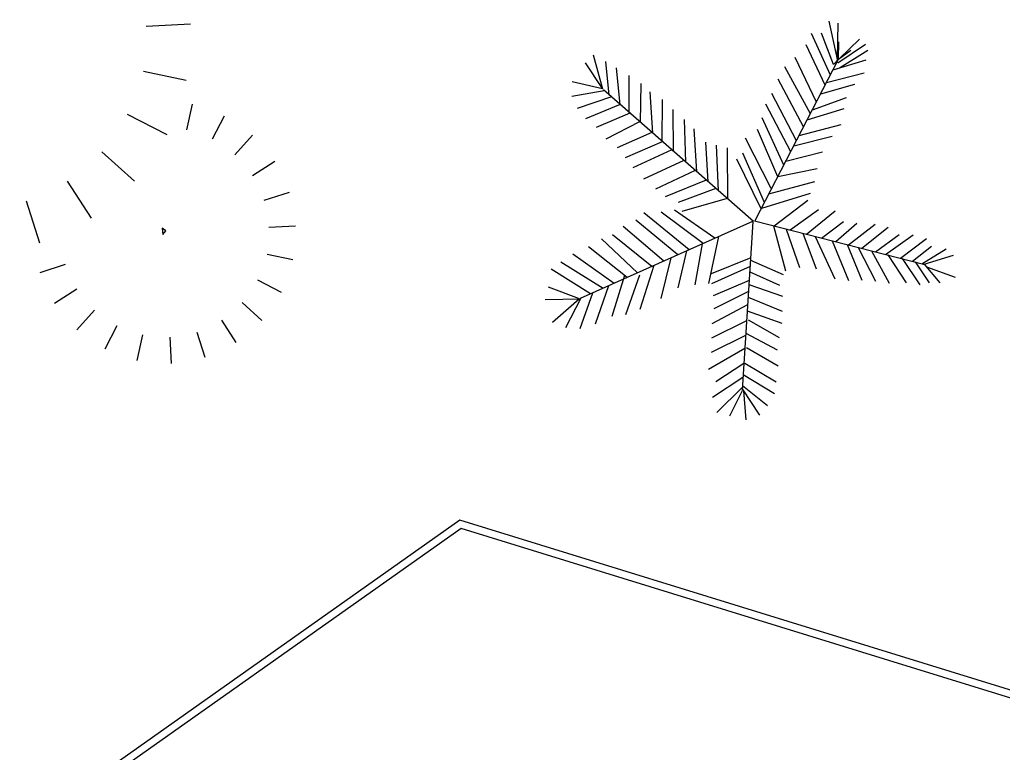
# Model space of a CAD drawing. Header units: millimetres. Extents: x 185 to 501, y 106 to 528.
# Drawn here: x 340.59 to 353.85, y 306.45 to 316.33 of the extents above; entities that cross this region are included whole.
import ezdxf

# ---------------------------------------------------------------- set-up
doc = ezdxf.new("R2010")
doc.units = ezdxf.units.MM
doc.layers.add('arboles', color=84, linetype='Continuous')
doc.layers.add('cerca', color=50, linetype='Continuous')
doc.styles.add('ATTR', font='romans.shx', dxfattribs={"width": 0.8, "height": 0.7})

# ---------------------------------------------------------------- blocks, each defined once
blk = doc.blocks.new('CLUMP1')
for p, q in [((885.4, 2257.375), (837.825, 2434.925)), ((1070.75, 2465.6), (1070.75, 2285.6)), ((1256.1, 2257.375), (1303.7, 2434.925)), ((711.55, 2187.775), (620.75, 2345.025)), ((1429.95, 2187.775), (1520.75, 2345.025)), ((562.975, 2073.4), (434.35, 2202)), ((1578.55, 2073.4), (1707.15, 2202)), ((448.45, 1924.875), (291.325, 2015.6)), ((1693.05, 1924.875), (1850.175, 2015.6)), ((374.4, 1752.2), (201.425, 1798.55)), ((1767.1, 1752.2), (1940.075, 1798.55)), ((170.75, 1565.6), (350.75, 1565.6)), ((1970.75, 1565.6), (1790.75, 1565.6)), ((20.75, 1490.6), (20.75, 1190.6)), ((-288.2, 1143.575), (-367.475, 1439.5)), ((329.7, 1143.575), (408.975, 1439.5)), ((1767.1, 1379.025), (1940.075, 1332.675)), ((-577.925, 1027.55), (-729.25, 1289.65)), ((619.425, 1027.55), (770.75, 1289.65)), ((-2476.4, 912.975), (-2539.825, 1149.725)), ((-2229.25, 1190.6), (-2229.25, 950.6)), ((-1982.1, 912.975), (-1918.65, 1149.725)), ((1693.05, 1206.325), (1850.175, 1115.6)), ((-2708.2, 820.15), (-2829.25, 1029.825)), ((-1750.3, 820.15), (-1629.25, 1029.825)), ((-825.575, 836.925), (-1039.9, 1051.275)), ((867.075, 836.925), (1081.4, 1051.275)), ((1578.55, 1057.825), (1707.15, 929.2)), ((1429.95, 943.45), (1520.75, 786.175)), ((-2906.3, 667.65), (-3077.775, 839.125)), ((-1552.2, 667.65), (-1380.725, 839.125)), ((-1016.4, 589.4), (-1278.3, 740.6)), ((1057.9, 589.4), (1319.8, 740.6)), ((-3058.975, 469.65), (-3268.475, 590.6)), ((-1139.825, 301.575), (-1428.125, 378.825)), ((1181.325, 301.575), (1469.625, 378.825)), ((-3157.725, 239.375), (-3388.35, 301.175)), ((-3429.25, -9.4), (-3189.25, -9.4)), ((-1479.25, -9.4), (-1179.25, -9.4)), ((1520.75, -9.4), (1220.75, -9.4)), ((-3157.725, -258.175), (-3388.35, -319.975)), ((-1139.825, -320.375), (-1428.125, -397.625)), ((1181.325, -320.375), (1469.625, -397.625)), ((-3058.975, -488.45), (-3268.475, -609.4)), ((-1016.4, -608.2), (-1278.3, -759.4)), ((1057.9, -608.2), (1319.8, -759.4)), ((-2906.3, -686.45), (-3077.775, -857.925)), ((-1552.2, -686.45), (-1380.725, -857.925)), ((-2708.2, -838.95), (-2829.25, -1048.625)), ((-1750.3, -838.95), (-1629.25, -1048.625)), ((-825.575, -855.725), (-1039.9, -1070.05)), ((867.075, -855.725), (1081.4, -1070.05)), ((-2476.4, -931.775), (-2539.825, -1168.5)), ((-1982.1, -931.775), (-1918.65, -1168.5)), ((-2229.25, -1209.4), (-2229.25, -969.4)), ((-577.925, -1046.35), (-729.25, -1308.425)), ((619.425, -1046.35), (770.75, -1308.425)), ((-288.2, -1162.375), (-367.475, -1458.275)), ((20.75, -1509.4), (20.75, -1209.4)), ((329.7, -1162.375), (408.975, -1458.275))]:
    blk.add_line(p, q)
for points in [[(1058.3, 1571.25), (1046.85, 1541.9), (1086.9, 1556.575)], [(0, 0), (-19.075, -48.9), (47.675, -24.45)], [(-2245.85, -1.875), (-2261.1, -41), (-2207.725, -21.425)]]:
    blk.add_lwpolyline(points, close=True)
at = {"style": 'ATTR', "width": 0.8, "flags": 9}
blk.add_attdef('ESTCODE', (0, 0), '', height=108, dxfattribs=at)

msp = doc.modelspace()

# ---------------------------------------------------------------- linework, layer by layer
at = {"layer": 'arboles', "linetype": 'Continuous'}
for p, q in [((351.615, 315.781), (351.499, 316.315)), ((351.609, 315.811), (351.617, 316.289)), ((351.514, 315.586), (351.258, 316.15)), ((351.554, 315.729), (351.395, 316.153)), ((351.445, 315.452), (351.189, 315.997)), ((351.613, 315.752), (351.989, 316.005)), ((351.625, 315.801), (351.626, 316.034)), ((351.632, 315.806), (351.906, 316.07)), ((348.445, 315.397), (348.322, 315.858)), ((351.326, 315.222), (351.04, 315.823)), ((351.625, 315.801), (351.79, 315.924)), ((351.636, 315.685), (352.019, 315.922)), ((348.442, 315.408), (348.212, 315.751)), ((348.533, 315.319), (348.486, 315.772)), ((350.502, 313.631), (351.625, 315.801)), ((351.246, 315.068), (350.901, 315.697)), ((351.553, 315.66), (351.996, 315.793)), ((351.625, 315.801), (351.554, 315.729)), ((348.682, 315.188), (348.631, 315.684)), ((348.803, 315.083), (348.802, 315.583)), ((351.463, 315.487), (351.969, 315.617)), ((348.443, 315.403), (348.032, 315.495)), ((348.954, 314.95), (348.965, 315.475)), ((351.153, 314.889), (350.81, 315.531)), ((351.384, 315.334), (351.843, 315.465)), ((348.467, 315.378), (348.028, 315.3)), ((348.562, 315.294), (348.101, 315.138)), ((350.477, 313.614), (348.455, 315.388)), ((349.12, 314.805), (349.084, 315.363)), ((351.057, 314.702), (350.726, 315.34)), ((348.68, 315.191), (348.212, 315)), ((349.248, 314.692), (349.25, 315.26)), ((350.98, 314.553), (350.646, 315.194)), ((351.273, 315.119), (351.731, 315.286)), ((348.812, 315.074), (348.355, 314.883)), ((349.401, 314.558), (349.394, 315.124)), ((351.203, 314.985), (351.702, 315.14)), ((348.943, 314.959), (348.489, 314.725)), ((349.564, 314.415), (349.55, 314.988)), ((350.888, 314.376), (350.593, 315.01)), ((351.094, 314.775), (351.66, 314.923)), ((349.108, 314.815), (348.642, 314.607)), ((349.714, 314.284), (349.68, 314.865)), ((350.806, 314.217), (350.533, 314.854)), ((351.022, 314.635), (351.536, 314.764)), ((349.249, 314.691), (348.747, 314.472)), ((349.868, 314.148), (349.836, 314.685)), ((350.004, 314.029), (349.979, 314.646)), ((350.717, 314.061), (350.371, 314.737)), ((349.375, 314.581), (348.851, 314.339)), ((350.134, 313.915), (350.129, 314.606)), ((350.628, 313.873), (350.333, 314.534)), ((350.915, 314.428), (351.407, 314.556)), ((349.537, 314.439), (348.993, 314.184)), ((350.582, 313.784), (350.252, 314.454)), ((349.693, 314.302), (349.157, 314.051)), ((350.808, 314.221), (351.338, 314.331)), ((349.841, 314.172), (349.285, 313.948)), ((350.686, 313.986), (351.306, 314.156)), ((349.969, 314.06), (349.461, 313.872)), ((350.588, 313.797), (351.248, 313.998)), ((350.124, 313.924), (349.51, 313.749)), ((350.756, 313.556), (351.21, 313.905)), ((349.609, 313.234), (348.999, 313.73)), ((349.798, 313.319), (349.232, 313.739)), ((349.956, 313.39), (349.413, 313.766)), ((350.971, 313.501), (351.355, 313.775)), ((351.194, 313.444), (351.578, 313.758)), ((350.463, 313.617), (348.141, 312.577)), ((349.456, 313.166), (348.891, 313.633)), ((350.471, 313.609), (350.324, 311.341)), ((350.492, 313.623), (352.786, 313.038)), ((351.394, 313.393), (351.692, 313.617)), ((351.587, 313.344), (351.871, 313.592)), ((351.757, 313.3), (352.116, 313.579)), ((349.107, 313.009), (348.577, 313.437)), ((349.267, 313.081), (348.723, 313.546)), ((350.746, 313.558), (350.911, 312.952)), ((350.92, 313.514), (351.1, 312.994)), ((351.142, 313.457), (351.322, 312.977)), ((351.936, 313.255), (352.295, 313.537)), ((352.124, 313.207), (352.44, 313.439)), ((352.258, 313.173), (352.63, 313.435)), ((348.913, 312.922), (348.427, 313.38)), ((349.786, 313.314), (349.687, 312.762)), ((350.006, 313.412), (349.872, 312.781)), ((351.309, 313.415), (351.573, 312.842)), ((351.54, 313.356), (351.757, 312.819)), ((351.741, 313.304), (351.939, 312.823)), ((352.459, 313.121), (352.811, 313.386)), ((348.598, 312.781), (348.043, 313.176)), ((348.774, 312.86), (348.256, 313.275)), ((349.574, 313.219), (349.459, 312.722)), ((351.887, 313.267), (352.124, 312.811)), ((352.068, 313.221), (352.308, 312.783)), ((352.619, 313.08), (352.875, 313.285)), ((352.749, 313.047), (353.073, 313.247)), ((348.45, 312.715), (347.879, 313.068)), ((349.365, 313.125), (349.229, 312.58)), ((350.44, 313.128), (349.905, 312.911)), ((350.438, 313.096), (350.876, 312.903)), ((352.288, 313.165), (352.534, 312.789)), ((352.482, 313.115), (352.719, 312.764)), ((352.657, 313.071), (352.844, 312.787)), ((352.777, 313.04), (353.174, 313.162)), ((352.78, 313.039), (352.991, 312.791)), ((348.281, 312.64), (347.75, 312.974)), ((349.133, 313.021), (348.945, 312.432)), ((350.432, 313.007), (349.913, 312.775)), ((350.428, 312.938), (350.829, 312.759)), ((352.808, 313.006), (353.197, 312.867)), ((348.74, 312.887), (348.567, 312.337)), ((348.943, 312.894), (348.754, 312.359)), ((350.42, 312.82), (349.933, 312.612)), ((348.131, 312.572), (347.715, 312.729)), ((348.306, 312.651), (348.138, 312.168)), ((348.522, 312.747), (348.345, 312.231)), ((350.41, 312.673), (349.944, 312.44)), ((350.416, 312.766), (350.867, 312.61)), ((348.146, 312.569), (347.669, 312.559)), ((348.128, 312.569), (347.768, 312.255)), ((348.152, 312.582), (347.943, 312.183)), ((350.405, 312.594), (350.865, 312.409)), ((350.399, 312.494), (349.915, 312.238)), ((350.393, 312.41), (350.858, 312.248)), ((350.385, 312.279), (349.913, 312.045)), ((350.408, 312.29), (350.824, 312.052)), ((350.374, 312.112), (350.797, 311.885)), ((350.372, 312.08), (349.908, 311.851)), ((350.361, 311.903), (349.871, 311.622)), ((350.385, 311.917), (350.809, 311.669)), ((350.36, 311.709), (350.782, 311.457)), ((350.348, 311.701), (349.969, 311.457)), ((350.335, 311.513), (349.923, 311.245)), ((350.338, 311.553), (350.763, 311.298)), ((350.327, 311.381), (349.984, 311.042)), ((350.324, 311.333), (350.153, 310.991)), ((350.326, 311.363), (350.559, 311.006)), ((350.329, 311.407), (350.668, 311.136)), ((350.344, 311.335), (350.375, 310.945))]:
    msp.add_line(p, q, dxfattribs=at)
at = {"layer": 'cerca'}
for points in [[(368.063, 311.982), (361.979, 304.822), (346.519, 309.59), (340.937, 305.646), (330.964, 311.435), (335.871, 327.635), (325.698, 337.659), (320.133, 337.182), (310.865, 353.903)], [(368.113, 311.887), (362.012, 304.707), (346.536, 309.48), (340.942, 305.528), (330.846, 311.388), (335.757, 327.607), (325.661, 337.556), (320.077, 337.076), (310.774, 353.862)]]:
    msp.add_lwpolyline(points, dxfattribs=at)

# ---------------------------------------------------------------- block references
at = {"layer": 'arboles', "linetype": 'Continuous', "xscale": 0.001962367146794861, "yscale": 0.001962367153936384, "zscale": 0.00196236715353958, "rotation": 257.8922159466782}
msp.add_blockref('CLUMP1', (339.978, 316.167), dxfattribs=at)

doc.saveas('drawing.dxf')
